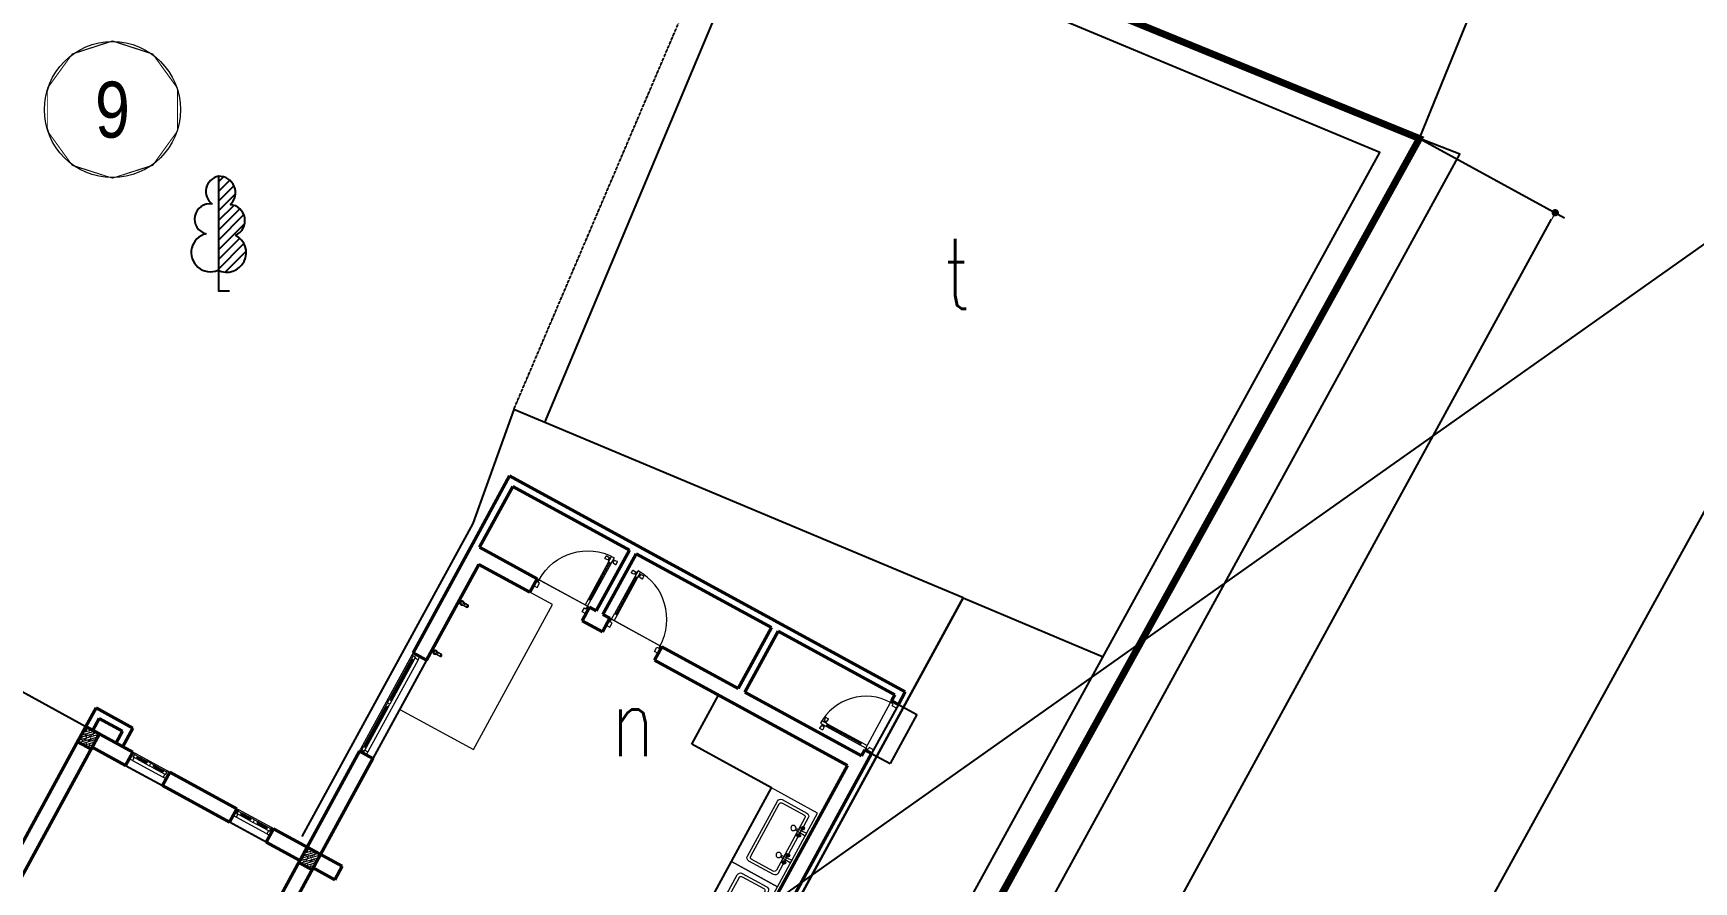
# Model space of a CAD drawing. Header units: millimetres. Extents: x -1075388 to -537338, y 70651 to 270651.
# Drawn here: x -869556 to -845831, y 161347 to 173472 of the extents above; entities that cross this region are included whole.
import ezdxf
from ezdxf.enums import TextEntityAlignment as Align
from ezdxf.xclip import XClip

# ---------------------------------------------------------------- set-up
doc = ezdxf.new("R2010")
doc.units = ezdxf.units.MM
doc.header["$LTSCALE"] = 5
doc.header["$XCLIPFRAME"] = 0
for name, pattern in [('CENTER2', [28.575, 19.05, -3.175, 3.175, -3.175]), ('DASHDOT2', [0.5, 0.25, -0.125, 0, -0.125]), ('DASHED2', [0.375, 0.25, -0.125])]:
    doc.linetypes.add(name, pattern=pattern)
doc.layers.get('0').update_dxf_attribs({"linetype": 'CENTER2'})
for name, color, linetype in [('BOVIA', 1, 'Continuous'), ('diavat', 9, 'Continuous'), ('KYHIEU', 7, 'Continuous'), ('NHA', 2, 'Continuous'), ('TEXT', 42, 'Continuous'), ('Tuongxay', 11, 'Continuous')]:
    doc.layers.add(name, color=color, linetype=linetype)
for name, color, linetype, lineweight in [('cat1', 30, 'Continuous', 50), ('hatch1', 136, 'Continuous', 9), ('ISO', 153, 'Continuous', 13), ('LC Dim', 8, 'Continuous', 18), ('LC Hatch', 252, 'Continuous', 9), ('LC ISO', 153, 'Continuous', 13), ('LC Net dam2', 6, 'Continuous', 40), ('LC Net dam3', 1, 'Continuous', 60), ('LC Net manh', 9, 'Continuous', 5), ('LC Net thay', 7, 'Continuous', 25), ('LC Text1', 3, 'Continuous', 20), ('NOITHAT', 125, 'Continuous', 13), ('thay1', 63, 'Continuous', 18)]:
    doc.layers.add(name, color=color, linetype=linetype, lineweight=lineweight)
doc.layers.add('KCS_Plotter', color=11, linetype='Continuous', plot=False)
doc.styles.add('General text 2', font='arial.ttf')
doc.styles.add('HOATBIF', font='hoatbif.shx', dxfattribs={"width": 0.75})
doc.styles.add('simli', font='vnsimli.shx', dxfattribs={"height": 2})
doc.styles.add('VnArialH', font='VHARIAL.TTF')
doc.linetypes.add('FENCELINE2', pattern='A,0.25,-0.1,[132,ltypeshp.shx,S=0.1,R=0,X=-0.1,Y=0],-0.1,1', length=1.45)
doc.dimstyles.new('Copy of 1-110', dxfattribs={"dimscale": 110, "dimtxt": 2.5, "dimasz": 0.35, "dimexe": 0.5, "dimexo": 0, "dimgap": 0.8, "dimtad": 1, "dimdec": 0, "dimzin": 0, "dimdsep": 46, "dimtxsty": 'HOATBIF', "dimblk1": 'DOT', "dimblk2": 'DOT', "dimsah": 1, "dimcen": -1, "dimdle": 1, "dimclrd": 256, "dimclre": 256, "dimclrt": 4, "dimadec": 3, "dimazin": 2, "dimtfac": 0.333333, "dimtdec": 0, "dimtix": 1, "dimtmove": 2, "dimatfit": 3, "dimldrblk": 'DOT', "dimfxl": 1, "dimtvp": 0.833333, "dimtolj": 1, "dimtzin": 0, "dimarcsym": 0})

# ---------------------------------------------------------------- blocks, each defined once
blk = doc.blocks.new('C')
at = {"color": 3, "linetype": 'Continuous'}
for p, q in [((0, 1.628), (0.01, 1.638)), ((0, 1.559), (0.071, 1.63)), ((0, 1.42), (0.162, 1.582)), ((0, 1.282), (0.222, 1.504)), ((0, 1.143), (0.244, 1.387)), ((0, 1.004), (0.219, 1.223)), ((0, 0.866), (0.306, 1.172)), ((0, 0.727), (0.363, 1.09)), ((0, 0.589), (0.377, 0.965)), ((0, 0.45), (0.304, 0.754)), ((0.265, 0.784), (0.265, 0.784)), ((0.304, 0.754), (0.304, 0.754)), ((0.338, 0.719), (0.338, 0.719)), ((0, 0.312), (0.365, 0.676)), ((0.096, 0.269), (0.396, 0.569)), ((0.365, 0.676), (0.365, 0.676)), ((0.385, 0.627), (0.385, 0.627)), ((0.392, 0.496), (0.392, 0.496)), ((0.396, 0.569), (0.396, 0.569)), ((0.038, 0.28), (0.038, 0.28)), ((0.096, 0.269), (0.096, 0.269)), ((0.169, 0.273), (0.169, 0.273))]:
    blk.add_line(p, q, dxfattribs=at)
blk.add_lwpolyline([(0, 1.638), (0, 0), (0.158, 0)], dxfattribs=at)
for centre, radius, start, end in [((0.046, 1.419), 0.224, 101.8768, 232.5489), ((0.011, 1.405), 0.233, 312.41, 92.7521), ((-0.123, 1.027), 0.217, 81.1947, 255.8995), ((0.151, 1.004), 0.229, 294.0892, 85.6043), ((-0.115, 0.549), 0.274, 102.8246, 293.3267), ((0.118, 0.547), 0.279, 243.3664, 63.1012)]:
    blk.add_arc(centre, radius, start, end, dxfattribs=at)
blk = doc.blocks.new('Nen ht')
at = {"layer": 'BOVIA', "color": 250, "flags": 128}
for points, elevation in [([(37892, 14124), (38583, 14137), (50244, 35337), (59645, 52500), (59068, 52724)], -192), ([(48244, 8450), (43800, 10662), (43525, 11069), (43430, 11574), (65976, 52541)], -2370)]:
    blk.add_lwpolyline(points, dxfattribs=dict(at, elevation=elevation))
at = {"layer": 'diavat', "color": 250, "linetype": 'DASHED2', "ltscale": 3, "elevation": 191}
blk.add_lwpolyline([(46128, 48850), (48547, 54523), (37864, 58858), (35698, 57665), (33093, 53147)], dxfattribs=at)
at = {"layer": 'NHA', "color": 250, "flags": 128}
for points, elevation in [([(49722, 56185), (46569, 48665)], 168), ([(48948, 39561), (52547, 46159), (46128, 48850), (45542, 47224), (43101, 42750)], 49), ([(52547, 46159), (46128, 48850)], 49), ([(52547, 46159), (54550, 45320)], 49)]:
    blk.add_lwpolyline(points, dxfattribs=dict(at, elevation=elevation))
at = {"layer": 'Tuongxay', "color": 250}
for points, elevation in [([(37759, 14194), (53101, 41847), (59068, 52724), (38492, 61299)], -2370), ([(37410, 14388), (52750, 42041), (58503, 52526), (38338, 60930)], -192), ([(52547, 46159), (48948, 39561)], 49)]:
    blk.add_lwpolyline(points, dxfattribs=dict(at, elevation=elevation))
at = {"layer": 'Tuongxay', "color": 250, "xscale": 1000, "yscale": 1000, "zscale": 1300.000000046566}
blk.add_blockref('C', (41908, 50546, 399), dxfattribs=at)
at = {"layer": 'KYHIEU', "color": 250, "lineweight": 0, "style": 'VnArialH', "width": 0.6}
for tag, p in [('DC-02', (-46804, -9650, -10682)), ('2.478', (-46804, -10928, -10682))]:
    blk.add_attdef(tag, text='', height=756, dxfattribs=at).set_placement(p, align=Align.CENTER)
at = {"layer": 'TEXT', "color": 250, "style": 'simli', "width": 0.75}
for s, p in [('t', (52465, 50290, -2370)), ('n', (47832, 43899, -2370))]:
    blk.add_text(s, height=1000, dxfattribs=at).set_placement(p, align=Align.CENTER)
blk = doc.blocks.new('*U41')
for p, q in [((35, 0), (565, 0)), ((50, -110), (550, -110)), ((360, -20), (505, -20)), ((360, -60), (505, -60))]:
    blk.add_line(p, q)
at = {"color": 8, "lineweight": 5}
for p, q in [((95, -20), (240, -20)), ((95, -35), (240, -35)), ((95, -45), (240, -45)), ((95, -60), (240, -60)), ((360, -20), (505, -20)), ((360, -35), (505, -35)), ((360, -45), (505, -45)), ((360, -60), (505, -60))]:
    blk.add_line(p, q, dxfattribs=at)
for points in [[(0, 0), (35, 0), (35, -60), (50, -60), (50, -110), (0, -110), (0, 0)], [(600, 0), (565, 0), (565, -60), (550, -60), (550, -110), (600, -110), (600, 0)], [(360, -45), (360, -60), (300, -60), (300, -20), (360, -20), (360, -35), (350, -35), (350, -45), (360, -45)], [(505, -45), (505, -60), (565, -60), (565, -20), (505, -20), (505, -35), (515, -35), (515, -45), (505, -45)]]:
    blk.add_lwpolyline(points)
for points in [[(35, -20), (95, -20), (95, -35), (85, -35), (85, -45), (95, -45), (95, -60), (35, -60)], [(300, -20), (240, -20), (240, -35), (250, -35), (250, -45), (240, -45), (240, -60), (300, -60)]]:
    blk.add_lwpolyline(points, close=True)
for points in [[(95, -29, -0.312187), (102, -35, -0.312187)], [(95, -51, 0.312187), (102, -45, 0.312187)], [(240, -29, 0.312187), (233, -35, 0.312187)], [(240, -51, -0.312187), (233, -45, -0.312187)]]:
    blk.add_lwpolyline(points, format="xyb", dxfattribs=at)
for centre, start, end in [((359, -37), 14.2151, 83.5658), ((359, -43), 276.4342, 345.7849), ((506, -37), 96.4342, 165.7849), ((506, -43), 194.2151, 263.5658)]:
    blk.add_arc(centre, 8.25, start, end, dxfattribs=at)
blk = doc.blocks.new('*U38')
for p, q in [((35, 0), (565, 0)), ((50, -110), (550, -110)), ((360, -20), (505, -20)), ((360, -60), (505, -60))]:
    blk.add_line(p, q)
at = {"color": 8, "lineweight": 5}
for p, q in [((95, -20), (240, -20)), ((95, -35), (240, -35)), ((95, -45), (240, -45)), ((95, -60), (240, -60)), ((360, -20), (505, -20)), ((360, -35), (505, -35)), ((360, -45), (505, -45)), ((360, -60), (505, -60))]:
    blk.add_line(p, q, dxfattribs=at)
for points in [[(0, 0), (35, 0), (35, -60), (50, -60), (50, -110), (0, -110), (0, 0)], [(600, 0), (565, 0), (565, -60), (550, -60), (550, -110), (600, -110), (600, 0)], [(360, -45), (360, -60), (300, -60), (300, -20), (360, -20), (360, -35), (350, -35), (350, -45), (360, -45)], [(505, -45), (505, -60), (565, -60), (565, -20), (505, -20), (505, -35), (515, -35), (515, -45), (505, -45)]]:
    blk.add_lwpolyline(points)
for points in [[(35, -20), (95, -20), (95, -35), (85, -35), (85, -45), (95, -45), (95, -60), (35, -60)], [(300, -20), (240, -20), (240, -35), (250, -35), (250, -45), (240, -45), (240, -60), (300, -60)]]:
    blk.add_lwpolyline(points, close=True)
for points in [[(95, -29, -0.312187), (102, -35, -0.312187)], [(95, -51, 0.312187), (102, -45, 0.312187)], [(240, -29, 0.312187), (233, -35, 0.312187)], [(240, -51, -0.312187), (233, -45, -0.312187)]]:
    blk.add_lwpolyline(points, format="xyb", dxfattribs=at)
for centre, start, end in [((359, -37), 14.2151, 83.5658), ((359, -43), 276.4342, 345.7849), ((506, -37), 96.4342, 165.7849), ((506, -43), 194.2151, 263.5658)]:
    blk.add_arc(centre, 8.25, start, end, dxfattribs=at)
blk = doc.blocks.new('*U30')
for p, q in [((-30, 0), (-770, 0)), ((-70, -640), (-70, -100)), ((-30, -640), (-30, -100))]:
    blk.add_line(p, q)
at = {"color": 8, "lineweight": 9}
for p, q in [((-53, -650), (-53, -90)), ((-48, -650), (-48, -90))]:
    blk.add_line(p, q, dxfattribs=at)
for points in [[(-770, 0), (-800, 0), (-800, 110), (-740, 110), (-740, 40), (-770, 40)], [(-30, 0), (0, 0), (0, 110), (-60, 110), (-60, 40), (-30, 40)]]:
    blk.add_lwpolyline(points, close=True)
for points in [[(-55, -100), (-70, -100), (-70, 0), (-30, 0), (-30, -100), (-45, -100), (-45, -90), (-55, -90), (-55, -100)], [(-80, -685), (-90, -685), (-90, -695), (-80, -695)], [(-55, -640), (-70, -640), (-70, -740), (-30, -740), (-30, -640), (-45, -640), (-45, -650), (-55, -650), (-55, -640)], [(-20, -685), (-10, -685), (-10, -695), (-20, -695)]]:
    blk.add_lwpolyline(points)
for points in [[(-95, -670), (-135, -666, 0.443716), (-140, -671), (-140, -709, 0.443716), (-135, -714), (-95, -710, 0.385314), (-90, -705), (-90, -675, 0.385314)], [(-5, -670), (35, -666, -0.443716), (40, -671), (40, -709, -0.443716), (35, -714), (-5, -710, -0.385314), (-10, -705), (-10, -675, -0.385314)]]:
    blk.add_lwpolyline(points, format="xyb", close=True)
for centre, radius, start, end in [((-30, 0), 740, 180, 270), ((-53, -99), 8.25, 186.4342, 273.2898), ((-47, -99), 8.25, 266.7102, 353.5658), ((-53, -641), 8.25, 86.7102, 173.5658), ((-47, -641), 8.25, 6.4342, 93.2898)]:
    blk.add_arc(centre, radius, start, end, dxfattribs=at)
for centre, start, end in [((-30, -690), 143.1301, 216.8699), ((-70, -690), 323.1301, 36.8699)]:
    blk.add_arc(centre, 50, start, end)
blk = doc.blocks.new('*U31')
for p, q in [((35, 0), (1565, 0)), ((50, -110), (1550, -110)), ((860, -20), (1505, -20)), ((860, -60), (1505, -60))]:
    blk.add_line(p, q)
at = {"color": 8, "lineweight": 5}
for p, q in [((95, -20), (740, -20)), ((95, -35), (740, -35)), ((95, -45), (740, -45)), ((95, -60), (740, -60)), ((860, -20), (1505, -20)), ((860, -35), (1505, -35)), ((860, -45), (1505, -45)), ((860, -60), (1505, -60))]:
    blk.add_line(p, q, dxfattribs=at)
for points in [[(0, 0), (35, 0), (35, -60), (50, -60), (50, -110), (0, -110), (0, 0)], [(1600, 0), (1565, 0), (1565, -60), (1550, -60), (1550, -110), (1600, -110), (1600, 0)], [(860, -45), (860, -60), (800, -60), (800, -20), (860, -20), (860, -35), (850, -35), (850, -45), (860, -45)], [(1505, -45), (1505, -60), (1565, -60), (1565, -20), (1505, -20), (1505, -35), (1515, -35), (1515, -45), (1505, -45)]]:
    blk.add_lwpolyline(points)
for points in [[(35, -20), (95, -20), (95, -35), (85, -35), (85, -45), (95, -45), (95, -60), (35, -60)], [(800, -20), (740, -20), (740, -35), (750, -35), (750, -45), (740, -45), (740, -60), (800, -60)]]:
    blk.add_lwpolyline(points, close=True)
for points in [[(95, -29, -0.312187), (102, -35, -0.312187)], [(95, -51, 0.312187), (102, -45, 0.312187)], [(740, -29, 0.312187), (733, -35, 0.312187)], [(740, -51, -0.312187), (733, -45, -0.312187)]]:
    blk.add_lwpolyline(points, format="xyb", dxfattribs=at)
for centre, start, end in [((859, -37), 14.2151, 83.5658), ((859, -43), 276.4342, 345.7849), ((1506, -37), 96.4342, 165.7849), ((1506, -43), 194.2151, 263.5658)]:
    blk.add_arc(centre, 8.25, start, end, dxfattribs=at)
blk = doc.blocks.new('*U59')
for p, q in [((-30, 0), (-820, 0)), ((-70, -690), (-70, -100)), ((-30, -690), (-30, -100))]:
    blk.add_line(p, q)
at = {"color": 8, "lineweight": 9}
for p, q in [((-53, -700), (-53, -90)), ((-48, -700), (-48, -90))]:
    blk.add_line(p, q, dxfattribs=at)
for points in [[(-820, 0), (-850, 0), (-850, 110), (-790, 110), (-790, 40), (-820, 40)], [(-30, 0), (0, 0), (0, 110), (-60, 110), (-60, 40), (-30, 40)]]:
    blk.add_lwpolyline(points, close=True)
for points in [[(-55, -100), (-70, -100), (-70, 0), (-30, 0), (-30, -100), (-45, -100), (-45, -90), (-55, -90), (-55, -100)], [(-55, -690), (-70, -690), (-70, -790), (-30, -790), (-30, -690), (-45, -690), (-45, -700), (-55, -700), (-55, -690)], [(-80, -735), (-90, -735), (-90, -745), (-80, -745)], [(-20, -735), (-10, -735), (-10, -745), (-20, -745)]]:
    blk.add_lwpolyline(points)
for points in [[(-95, -720), (-135, -716, 0.443716), (-140, -721), (-140, -759, 0.443716), (-135, -764), (-95, -760, 0.385314), (-90, -755), (-90, -725, 0.385314)], [(-5, -720), (35, -716, -0.443716), (40, -721), (40, -759, -0.443716), (35, -764), (-5, -760, -0.385314), (-10, -755), (-10, -725, -0.385314)]]:
    blk.add_lwpolyline(points, format="xyb", close=True)
for centre, radius, start, end in [((-30, 0), 790, 180, 270), ((-53, -99), 8.25, 186.4342, 273.2898), ((-47, -99), 8.25, 266.7102, 353.5658), ((-53, -691), 8.25, 86.7102, 173.5658), ((-47, -691), 8.25, 6.4342, 93.2898)]:
    blk.add_arc(centre, radius, start, end, dxfattribs=at)
for centre, start, end in [((-30, -740), 143.1301, 216.8699), ((-70, -740), 323.1301, 36.8699)]:
    blk.add_arc(centre, 50, start, end)
blk = doc.blocks.new('*U56')
for p, q in [((-30, 0), (-820, 0)), ((-70, -690), (-70, -100)), ((-30, -690), (-30, -100))]:
    blk.add_line(p, q)
at = {"color": 8, "lineweight": 9}
for p, q in [((-53, -700), (-53, -90)), ((-48, -700), (-48, -90))]:
    blk.add_line(p, q, dxfattribs=at)
for points in [[(-820, 0), (-850, 0), (-850, 110), (-790, 110), (-790, 40), (-820, 40)], [(-30, 0), (0, 0), (0, 110), (-60, 110), (-60, 40), (-30, 40)]]:
    blk.add_lwpolyline(points, close=True)
for points in [[(-55, -100), (-70, -100), (-70, 0), (-30, 0), (-30, -100), (-45, -100), (-45, -90), (-55, -90), (-55, -100)], [(-55, -690), (-70, -690), (-70, -790), (-30, -790), (-30, -690), (-45, -690), (-45, -700), (-55, -700), (-55, -690)], [(-80, -735), (-90, -735), (-90, -745), (-80, -745)], [(-20, -735), (-10, -735), (-10, -745), (-20, -745)]]:
    blk.add_lwpolyline(points)
for points in [[(-95, -720), (-135, -716, 0.443716), (-140, -721), (-140, -759, 0.443716), (-135, -764), (-95, -760, 0.385314), (-90, -755), (-90, -725, 0.385314)], [(-5, -720), (35, -716, -0.443716), (40, -721), (40, -759, -0.443716), (35, -764), (-5, -760, -0.385314), (-10, -755), (-10, -725, -0.385314)]]:
    blk.add_lwpolyline(points, format="xyb", close=True)
for centre, radius, start, end in [((-30, 0), 790, 180, 270), ((-53, -99), 8.25, 186.4342, 273.2898), ((-47, -99), 8.25, 266.7102, 353.5658), ((-53, -691), 8.25, 86.7102, 173.5658), ((-47, -691), 8.25, 6.4342, 93.2898)]:
    blk.add_arc(centre, radius, start, end, dxfattribs=at)
for centre, start, end in [((-30, -740), 143.1301, 216.8699), ((-70, -740), 323.1301, 36.8699)]:
    blk.add_arc(centre, 50, start, end)
blk = doc.blocks.new('TAP 4- MBANG')
for p, q in [((35, 0), (-35, 0)), ((-20, -67), (-20, -144)), ((-15, -65), (-15, -131)), ((15, -93), (-15, -93)), ((10, -10), (-10, -10)), ((-10, -10), (-10, -20)), ((10, -20), (-10, -20)), ((8, -70), (-8, -70)), ((-5, -10), (-5, -20)), ((5, -10), (5, -20)), ((10, -10), (10, -20)), ((15, -65), (15, -129)), ((20, -67), (20, -140))]:
    blk.add_line(p, q)
for points in [[(-2, -38), (-5, -38), (-5, -41), (-2, -41)], [(7, -38), (4, -38), (4, -41), (7, -41)]]:
    blk.add_lwpolyline(points, close=True)
for centre, radius, start, end in [((-2, 47), 57.6, 234.6882, 261.7089), ((0, -51), 31.2, 50.9775, 230.1971), ((0, -52), 24.8, 307.2371, 232.7629), ((0, -51), 31.2, 309.8029, 129.0225), ((0, -52), 19.8, 294.0329, 245.9671), ((0, -139), 20.3, 193.9375, 355.1867), ((0, -123), 16.9, 210.5948, 335.9514), ((0, -128), 15.2, 190.949, 355.5972), ((2, 47), 57.6, 278.2911, 305.3118)]:
    blk.add_arc(centre, radius, start, end)
blk = doc.blocks.new('*U294')
at = {"layer": 'NOITHAT', "rotation": 180}
blk.add_blockref('TAP 4- MBANG', (0, -79), dxfattribs=at)
blk = doc.blocks.new('*U293')
at = {"layer": 'LC Net dam3', "color": 0, "linetype": 'ByBlock', "lineweight": -2, "transparency": 16777216}
for p in [(0, 0), (800, 0)]:
    blk.add_blockref('*U294', p, dxfattribs=at)
blk = doc.blocks.new('dgds22233444gf')
for p, q in [((-448828, 692702), (-448896, 692702)), ((-448828, 692586), (-448896, 692586)), ((-448864, 692658), (-448864, 692744)), ((-448864, 692631), (-448864, 692545))]:
    blk.add_line(p, q)
blk.add_lwpolyline([(-448788, 692661), (-448788, 692631), (-448947, 692621), (-448947, 692667)], close=True)
for centre, radius in [((-448864, 692702), 25.2), ((-448864, 692586), 25.2), ((-448864, 692702), 19.8), ((-448864, 692586), 19.8)]:
    blk.add_circle(centre, radius)
blk = doc.blocks.new('dsadasd')
at = {"layer": 'NOITHAT', "linetype": 'ByBlock'}
for p, q in [((192, 493), (192, 92)), ((1142, 543), (242, 543)), ((1117, 501), (267, 501)), ((1192, 92), (1192, 493)), ((234, 468), (234, 117)), ((1151, 117), (1151, 468)), ((242, 42), (1142, 42)), ((267, 84), (1117, 84))]:
    blk.add_line(p, q, dxfattribs=at)
for centre in [(472, 159), (911, 159)]:
    blk.add_circle(centre, 37.5, dxfattribs=at)
for centre, radius, start, end in [((242, 493), 50, 90, 180), ((267, 468), 33.3, 90, 180), ((1117, 468), 33.3, 0, 90), ((1142, 493), 50, 0, 90), ((242, 92), 50, 180, 270), ((267, 117), 33.3, 180, 270), ((1117, 117), 33.3, 270, 0), ((1142, 92), 50, 270, 0)]:
    blk.add_arc(centre, radius, start, end, dxfattribs=at)
at = {"layer": 'NOITHAT', "xscale": -1, "rotation": 270}
for p in [(-692174, 448906), (-691735, 448906)]:
    blk.add_blockref('dgds22233444gf', p, dxfattribs=at)
blk = doc.blocks.new('*U296')
at = {"layer": 'NOITHAT'}
blk.add_lwpolyline([(375, 600), (375, -600), (-375, -600), (-375, 600)], close=True, dxfattribs=at)
at = {"layer": 'hatch1', "rotation": 270}
blk.add_blockref('dsadasd', (-333, 718), dxfattribs=at)
blk = doc.blocks.new('*U295')
at = {"layer": 'thay1', "color": 0, "linetype": 'ByBlock', "lineweight": -2, "transparency": 16777216}
for p in [(0, 0), (0, -1200)]:
    blk.add_blockref('*U296', p, dxfattribs=at)
blk = doc.blocks.new('Nhaf hiệu bộ')
at = {"layer": 'LC Hatch', "ltscale": 2}
h = blk.add_hatch(dxfattribs=at)
h.set_pattern_fill('BETONG', color=256, scale=20, pattern_type=2)
h.set_pattern_definition([(360, (-10995.02, 75865.2), (3e-14, 103.92305), [2.5, -57.5]), (360, (-10995.02, 75869.53), (3e-14, 103.92305), [2.5, -57.5]), (120, (-10995.02, 75865.2), (-90, -51.96152), [2.5, -57.5]), (120, (-10991.27, 75867.36), (-90, -51.96152), [2.5, -57.5]), (360, (-10965.02, 75917.16), (3e-14, 103.92305), [2.5, -57.5]), (360, (-10965.02, 75921.49), (3e-14, 103.92305), [2.5, -57.5]), (120, (-10965.02, 75917.16), (-90, -51.96152), [2.5, -57.5]), (120, (-10961.27, 75919.33), (-90, -51.96152), [2.5, -57.5]), (60, (-10992.52, 75865.2), (-90, 51.96152), [2.5, -57.5]), (60, (-10996.27, 75867.36), (-90, 51.96152), [2.5, -57.5]), (60, (-10962.52, 75813.24), (-90, 51.96152), [2.5, -57.5]), (60, (-10966.27, 75815.4), (-90, 51.96152), [2.5, -57.5]), (45, (-10995.016, 75865.2), (-21.213203, 21.213203), []), (50, (-10995.02, 75865.2), (143.45204, -12.55043), [15, -165]), (355, (-10995.02, 75865.2), (-27.75027, 150.43843), [12, -132]), (100.4514, (-10983.06, 75864.15), (115.70188, 137.8879), [12.74804, -140.22842]), (46.1842, (-10995.02, 75905.2), (213.4482, -33.1038), [22.5, -247.5]), (96.6356, (-10977.23, 75902.44), (186.93254, 194.8236), [19.12206, -210.3426]), (351.1842, (-10995.02, 75905.2), (186.9324, 194.8237), [18, -198]), (21, (-10975.02, 75895.2), (119.38141, -80.52378), [15, -165]), (326, (-10975.02, 75895.2), (48.66307, 145.03), [12, -132]), (71.4514, (-10965.07, 75888.49), (168.04453, 64.5061), [12.74804, -140.22842]), (37.5, (-10995.016, 75865.2), (2.43197, 66.57877), [0, -130.4, 0, -134, 0, -132.5]), (7.5, (-10995.016, 75865.2), (52.61391, 78.88234), [0, -76.4, 0, -127.4, 0, -50.5]), (327.5, (-11039.616, 75865.2), (106.764487, -4.510974), [0, -50, 0, -156, 0, -207]), (317.5, (-11059.62, 75865.2), (116.63723, 20.021), [0, -65, 0, -103.6, 0, -147])])
h.paths.add_polyline_path([(14020, 9220), (13800, 9220), (13800, 8970), (14020, 8970)])
h = blk.add_hatch(dxfattribs=at)
h.set_pattern_fill('BETONG', color=256, scale=20, pattern_type=2)
h.set_pattern_definition([(360, (-7395.02, 75865.2), (3e-14, 103.92305), [2.5, -57.5]), (360, (-7395.02, 75869.53), (3e-14, 103.92305), [2.5, -57.5]), (120, (-7395.02, 75865.2), (-90, -51.96152), [2.5, -57.5]), (120, (-7391.27, 75867.36), (-90, -51.96152), [2.5, -57.5]), (360, (-7365.02, 75917.16), (3e-14, 103.92305), [2.5, -57.5]), (360, (-7365.02, 75921.49), (3e-14, 103.92305), [2.5, -57.5]), (120, (-7365.02, 75917.16), (-90, -51.96152), [2.5, -57.5]), (120, (-7361.27, 75919.33), (-90, -51.96152), [2.5, -57.5]), (60, (-7392.52, 75865.2), (-90, 51.96152), [2.5, -57.5]), (60, (-7396.27, 75867.36), (-90, 51.96152), [2.5, -57.5]), (60, (-7362.52, 75813.24), (-90, 51.96152), [2.5, -57.5]), (60, (-7366.27, 75815.4), (-90, 51.96152), [2.5, -57.5]), (45, (-7395.016, 75865.2), (-21.213203, 21.213203), []), (50, (-7395.02, 75865.2), (143.45204, -12.55043), [15, -165]), (355, (-7395.02, 75865.2), (-27.75027, 150.43843), [12, -132]), (100.4514, (-7383.06, 75864.15), (115.70188, 137.8879), [12.74804, -140.22842]), (46.1842, (-7395.02, 75905.2), (213.4482, -33.1038), [22.5, -247.5]), (96.6356, (-7377.23, 75902.44), (186.93254, 194.8236), [19.12206, -210.3426]), (351.1842, (-7395.02, 75905.2), (186.9324, 194.8237), [18, -198]), (21, (-7375.02, 75895.2), (119.38141, -80.52378), [15, -165]), (326, (-7375.02, 75895.2), (48.66307, 145.03), [12, -132]), (71.4514, (-7365.07, 75888.49), (168.04453, 64.5061), [12.74804, -140.22842]), (37.5, (-7395.016, 75865.2), (2.43197, 66.57877), [0, -130.4, 0, -134, 0, -132.5]), (7.5, (-7395.016, 75865.2), (52.61391, 78.88234), [0, -76.4, 0, -127.4, 0, -50.5]), (327.5, (-7439.616, 75865.2), (106.764487, -4.510974), [0, -50, 0, -156, 0, -207]), (317.5, (-7459.62, 75865.2), (116.63723, 20.021), [0, -65, 0, -103.6, 0, -147])])
h.paths.add_polyline_path([(17620, 9220), (17400, 9220), (17400, 8970), (17620, 8970)])
at = {"layer": 'cat1', "ltscale": 2}
for p, q in [((23840, 15260), (17400, 15260)), ((17400, 14160), (17400, 15260)), ((23840, 15055), (23840, 15260)), ((19410, 15150), (17510, 15150)), ((17510, 14160), (17510, 15150)), ((19410, 14160), (19410, 15150)), ((21720, 15150), (19520, 15150)), ((19520, 14160), (19520, 15150)), ((21720, 14160), (21720, 15150)), ((23730, 15150), (21830, 15150)), ((21830, 14160), (21830, 15150)), ((23730, 15150), (23730, 15055)), ((23730, 15055), (23840, 15055)), ((23730, 14255), (23730, 14160)), ((23730, 14255), (23840, 14255)), ((23840, 10430), (23840, 14255)), ((17400, 12380), (17400, 14160)), ((18450, 14160), (17510, 14160)), ((18450, 14160), (18450, 13940)), ((19300, 14160), (19410, 14160)), ((19300, 14160), (19300, 13940)), ((19520, 14160), (19630, 14160)), ((19630, 14160), (19630, 13940)), ((20480, 14160), (21720, 14160)), ((20480, 14160), (20480, 13940)), ((21830, 14160), (23730, 14160)), ((17620, 12380), (17620, 13940)), ((18450, 13940), (17620, 13940)), ((19630, 13940), (19300, 13940)), ((23620, 13940), (20480, 13940)), ((23620, 10430), (23620, 13940)), ((17400, 12380), (17620, 12380)), ((17400, 9220), (17400, 10780)), ((17400, 10780), (17620, 10780)), ((17620, 9220), (17620, 10780)), ((14400, 9520), (13800, 9520)), ((13800, 9520), (13800, 9220)), ((14400, 9220), (14400, 9520)), ((14290, 9410), (13910, 9410)), ((13910, 9410), (13910, 9220)), ((14290, 9220), (14290, 9410)), ((13800, 9220), (14565, 9220)), ((14565, 9220), (14565, 9000)), ((15165, 9220), (16255, 9220)), ((15165, 9220), (15165, 9000)), ((16255, 9220), (16255, 9000)), ((16855, 9220), (17970, 9220)), ((16855, 9220), (16855, 9000)), ((17970, 9220), (17970, 9000)), ((13800, 2020), (13800, 9000)), ((14020, 9000), (14565, 9000)), ((14020, 2020), (14020, 9000)), ((15165, 9000), (16255, 9000)), ((16855, 9000), (17400, 9000)), ((17400, 2020), (17400, 9000)), ((17620, 9000), (17970, 9000)), ((17620, 2020), (17620, 9000))]:
    blk.add_line(p, q, dxfattribs=at)
at = {"layer": 'LC Net dam2', "ltscale": 2}
for points in [[(13800, 8970), (14020, 8970), (14020, 9220), (13800, 9220)], [(17400, 8970), (17620, 8970), (17620, 9220), (17400, 9220)]]:
    blk.add_lwpolyline(points, close=True, dxfattribs=at)
at = {"layer": 'LC Net thay', "ltscale": 2}
for p, q in [((23840, 15055), (23840, 14255)), ((23840, 15055), (24140, 15055)), ((24140, 15055), (24140, 14255)), ((23840, 14255), (24140, 14255)), ((21520, 13140), (21520, 13940)), ((21520, 13140), (21520, 13940)), ((22820, 13140), (21520, 13140)), ((22820, 13140), (21520, 13140)), ((22820, 10540), (22820, 13140)), ((17620, 12380), (17620, 10780)), ((17620, 12380), (17620, 10780)), ((12700, 9220), (13800, 9220)), ((14565, 9000), (15165, 9000)), ((16855, 9000), (16255, 9000))]:
    blk.add_line(p, q, dxfattribs=at)
at = {"layer": 'thay1', "ltscale": 2}
for p, q in [((18450, 14160), (19300, 14160)), ((20480, 14160), (19630, 14160))]:
    blk.add_line(p, q, dxfattribs=at)
blk.add_lwpolyline([(17620, 11580), (18820, 11580), (18820, 13940), (17620, 13940)], close=True, dxfattribs=at)
at = {"layer": 'ISO', "xscale": -1}
for name, p, rotation in [('*U59', (19300, 14160), 180), ('*U31', (17400, 12380), 90)]:
    blk.add_blockref(name, p, dxfattribs=dict(at, rotation=rotation))
at = {"layer": 'ISO'}
for name, p, rotation in [('*U56', (19630, 14160), 180), ('*U30', (23730, 14255), 269.9999999999999)]:
    blk.add_blockref(name, p, dxfattribs=dict(at, rotation=rotation))
blk.add_blockref('*U41', (14565, 9220), dxfattribs=at)
at = {"layer": 'ISO', "xscale": -1}
blk.add_blockref('*U38', (16855, 9220), dxfattribs=at)
at = {"layer": 'LC Net dam3', "linetype": 'DASHDOT2', "rotation": 269.9999999999999}
blk.add_blockref('*U293', (17699, 13340), dxfattribs=at)
at = {"layer": 'thay1', "xscale": -1}
blk.add_blockref('*U295', (23195, 12540), dxfattribs=at)
blk = doc.blocks.new('*U70')
at = {"layer": 'Defpoints'}
blk.add_lwpolyline([(0, 4.25), (-2.5, 3.44), (-4.04, 1.31), (-4.04, -1.31), (-2.5, -3.44), (0, -4.25), (2.5, -3.44), (4.04, -1.31), (4.04, 1.31), (2.5, 3.44)], close=True, dxfattribs=at)
at = {"layer": 'LC Text1', "style": 'General text 2', "width": 0.8, "flags": 8}
blk.add_attdef('SYMBOL', text='', height=3.5, dxfattribs=at).set_placement((0, 0), align=Align.MIDDLE_CENTER)
blk.add_wipeout([(0, 4.25), (-2.5, 3.44), (-4.04, 1.31), (-4.04, -1.31), (-2.5, -3.44), (0, -4.25), (2.5, -3.44), (4.04, -1.31), (4.04, 1.31), (2.5, 3.44)]).dxf.layer = 'LC Net manh'
at = {"layer": 'LC ISO'}
blk.add_circle((0, 0), 4.25, dxfattribs=at)
blk = doc.blocks.new('DOT')
at = {"color": 0, "linetype": 'ByBlock'}
blk.add_line((-0.5, 0), (-1, 0), dxfattribs=at)
at = {"color": 0, "linetype": 'ByBlock', "const_width": 0.5}
blk.add_lwpolyline([(-0.25, 0, 1), (0.25, 0, 1)], format="xyb", close=True, dxfattribs=at)
blk = doc.blocks.new('*D123')
at = {"layer": 'Defpoints', "color": 0, "transparency": 16777216}
for p in [(-875641, 182537, 37), (-848471, 175101), (-849751, 171967, 37)]:
    blk.add_point(p, dxfattribs=at)
at = {"layer": 'LC Dim', "lineweight": -2, "transparency": 16777216}
for p, q in [((-875641, 182537), (-874305, 185810)), ((-874264, 185631), (-848568, 175141)), ((-849751, 171967), (-848415, 175240))]:
    blk.add_line(p, q, dxfattribs=at)
at = {"layer": 'LC Dim', "lineweight": -2, "transparency": 16777216, "xscale": 105, "yscale": 105, "zscale": 105}
for p, rotation in [((-874362, 185671), 157.7918488187646), ((-848471, 175101), 337.7918488187646)]:
    blk.add_blockref('DOT', p, dxfattribs=dict(at, rotation=rotation))
at = {"layer": 'LC Dim', "color": 4, "transparency": 16777216, "insert": (-861184, 180955), "char_height": 750, "attachment_point": 5, "rotation": 337.7918, "style": 'HOATBIF'}
blk.add_mtext('\\A1;27.96', dxfattribs=at)
blk = doc.blocks.new('_Dot')
at = {"color": 0, "linetype": 'ByBlock', "lineweight": -2}
blk.add_line((-0.5, 0), (-1, 0), dxfattribs=at)
at = {"color": 0, "linetype": 'ByBlock', "const_width": 0.5}
blk.add_lwpolyline([(-0.25, 0, 1), (0.25, 0, 1)], format="xyb", close=True, dxfattribs=at)
blk = doc.blocks.new('*D129')
at = {"layer": 'Defpoints', "color": 0, "transparency": 16777216}
for p in [(-849751, 171967), (-847811, 170907), (-871167, 132929, -151)]:
    blk.add_point(p, dxfattribs=at)
at = {"layer": 'LC Dim', "lineweight": -2, "transparency": 16777216}
for p, q in [((-849751, 171967), (-847680, 170836)), ((-869112, 131925), (-847862, 170815)), ((-871167, 132929), (-869030, 131761))]:
    blk.add_line(p, q, dxfattribs=at)
at = {"layer": 'LC Dim', "lineweight": -2, "transparency": 16777216, "xscale": 105, "yscale": 105, "zscale": 105}
for p, rotation in [((-847811, 170907), 61.34759104076623), ((-869162, 131833), 241.3475910407662)]:
    blk.add_blockref('DOT', p, dxfattribs=dict(at, rotation=rotation))
at = {"layer": 'LC Dim', "color": 4, "transparency": 16777216, "insert": (-859026, 151665), "char_height": 750, "attachment_point": 5, "rotation": 61.3476, "style": 'HOATBIF'}
blk.add_mtext('\\A1;44.53', dxfattribs=at)
blk = doc.blocks.new('*D138')
at = {"layer": 'Defpoints', "color": 0, "transparency": 16777216}
for p in [(-867144, 179094), (-866985, 179003, 2366), (-874464, 166513, 2611)]:
    blk.add_point(p, dxfattribs=at)
at = {"layer": 'LC Dim', "lineweight": -2, "transparency": 16777216}
for p, q in [((-866985, 179003), (-867274, 179169)), ((-874312, 166548), (-867196, 179003)), ((-874464, 166513), (-874234, 166382))]:
    blk.add_line(p, q, dxfattribs=at)
at = {"layer": 'LC Dim', "lineweight": -2, "transparency": 16777216, "xscale": 105, "yscale": 105, "zscale": 105}
for p, rotation in [((-867144, 179094), 60.25926350818931), ((-874364, 166457), 240.2592635081893)]:
    blk.add_blockref('DOT', p, dxfattribs=dict(at, rotation=rotation))
at = {"layer": 'LC Dim', "color": 4, "transparency": 16777216, "insert": (-871288, 173081), "char_height": 750, "attachment_point": 5, "rotation": 60.2593, "style": 'HOATBIF', "bg_fill": 3, "box_fill_scale": 1.1, "bg_fill_color": 256, "bg_fill_true_color": 13158600, "bg_fill_transparency": 0}
blk.add_mtext('\\A1;14.55', dxfattribs=at)
blk = doc.blocks.new('*D142')
at = {"layer": 'Defpoints', "color": 0, "transparency": 16777216}
for p in [(-883133, 166116, 2611), (-861347, 154303), (-861648, 153776)]:
    blk.add_point(p, dxfattribs=at)
at = {"layer": 'LC Dim', "lineweight": -2, "transparency": 16777216}
for p, q in [((-883133, 166116), (-883235, 165936)), ((-883070, 166014), (-861740, 153828)), ((-861347, 154303), (-861723, 153645))]:
    blk.add_line(p, q, dxfattribs=at)
at = {"layer": 'LC Dim', "lineweight": -2, "transparency": 16777216, "xscale": 105, "yscale": 105, "zscale": 105}
for p, rotation in [((-883161, 166066), 150.2592635081893), ((-861648, 153776), 330.2592635081893)]:
    blk.add_blockref('DOT', p, dxfattribs=dict(at, rotation=rotation))
at = {"layer": 'LC Dim', "color": 4, "transparency": 16777216, "insert": (-872100, 160455), "char_height": 750, "attachment_point": 5, "rotation": 330.2593, "style": 'HOATBIF', "bg_fill": 3, "box_fill_scale": 1.1, "bg_fill_color": 256, "bg_fill_true_color": 13158600, "bg_fill_transparency": 0}
blk.add_mtext('\\A1;24.78', dxfattribs=at)

msp = doc.modelspace()

# ---------------------------------------------------------------- block references
at = {"layer": 'NHA'}
ref = msp.add_blockref('Nen ht', (-908818.656, 119243.518, 41.497), dxfattribs=at)
XClip(ref).set_block_clipping_path([(-36969.0091810265, -21518.5280143177), (72831.0680443905, 66381.4719856854)])

# ---------------------------------------------------------------- next in the draw order: block references
at = {"layer": 'NHA', "rotation": 331.3859695635566}
msp.add_blockref('Nhaf hiệu bộ', (-885333.036, 162082.651, 281.744), dxfattribs=at)

# ---------------------------------------------------------------- next in the draw order: linework, layer by layer
at = {"layer": 'cat1', "color": 202, "linetype": 'FENCELINE2', "ltscale": 200, "const_width": 100, "elevation": 37.298}
msp.add_lwpolyline([(-904457.596, 108956.227), (-914065.335, 113516.999), (-912056.149, 117141.527), (-908731.579, 122968.97), (-894410.729, 148713.766), (-875641.151, 182537.129), (-849750.707, 171967.138), (-871058.279, 133439.115), (-871341.181, 132921.363)], dxfattribs=at)

# ---------------------------------------------------------------- next in the draw order: block references
at = {"layer": 'LC Net manh'}
ref = msp.add_blockref('*U70', (-868424.034, 172379.896), dxfattribs=dict(at, xscale=228.7058764209121, yscale=228.7058764209121, zscale=228.7058764209121))
ref.add_attrib('SYMBOL', '9', dxfattribs={"layer": 'LC Text1', "height": 800.471, "style": 'General text 2', "width": 0.8}).set_placement((-868424.034, 172379.896), align=Align.MIDDLE_CENTER)

# ---------------------------------------------------------------- next in the draw order: dimensions: what is measured, and where the dimension line sits
at = {"layer": 'LC Dim'}
dim = msp.add_aligned_dim(p1=(-875641.151, 182537.129, 37.298), p2=(-849750.707, 171967.138, 37.298), distance=3385.018, dimstyle='Copy of 1-110', override={"dimscale": 300, "dimdec": 2, "dimlfac": 0.001}, dxfattribs=at)
dim.commit()
dim.dimension.update_dxf_attribs({"geometry": '*D123', "text_midpoint": (-861184.032, 180955.417)})
dim = msp.add_linear_dim(base=(-847811.387, 170907.484), p1=(-871166.811, 132928.508, -150.838), p2=(-849750.707, 171967.138), angle=241.347591, dimstyle='Copy of 1-110', override={"dimscale": 300, "dimdec": 2, "dimlfac": 0.001}, dxfattribs=at)
dim.commit()
dim.dimension.update_dxf_attribs({"geometry": '*D129', "text_midpoint": (-859026.322, 151665.132)})

# ---------------------------------------------------------------- next in the draw order: dimensions: what is measured, and where the dimension line sits
for base, p1, p2, angle, picture, middle in [((-867144.197, 179094.173, -2329), (-874463.614, 166513.351, 281.744), (-866984.777, 179003.091, 37.298), 60.2592635, '*D138', (-871288.296, 173080.511, -2329)), ((-861648.351, 153775.541, -2329), (-883132.659, 166116.077, 281.744), (-861346.847, 154303.262, -2329), 330.2592635, '*D142', (-872099.6, 160454.978, -2329))]:
    dim = msp.add_linear_dim(base=base, p1=p1, p2=p2, angle=angle, dimstyle='Copy of 1-110', override={"dimscale": 300, "dimdec": 2, "dimlfac": 0.001, "dimtfill": 1}, dxfattribs=at)
    dim.commit()
    dim.dimension.update_dxf_attribs({"geometry": picture, "text_midpoint": middle})

# ---------------------------------------------------------------- next in the draw order: linework, layer by layer
at = {"layer": 'KCS_Plotter'}
msp.add_line((-949387.665, 97124.99), (-823387.669, 186224.99), dxfattribs=at)

doc.saveas('drawing.dxf')
